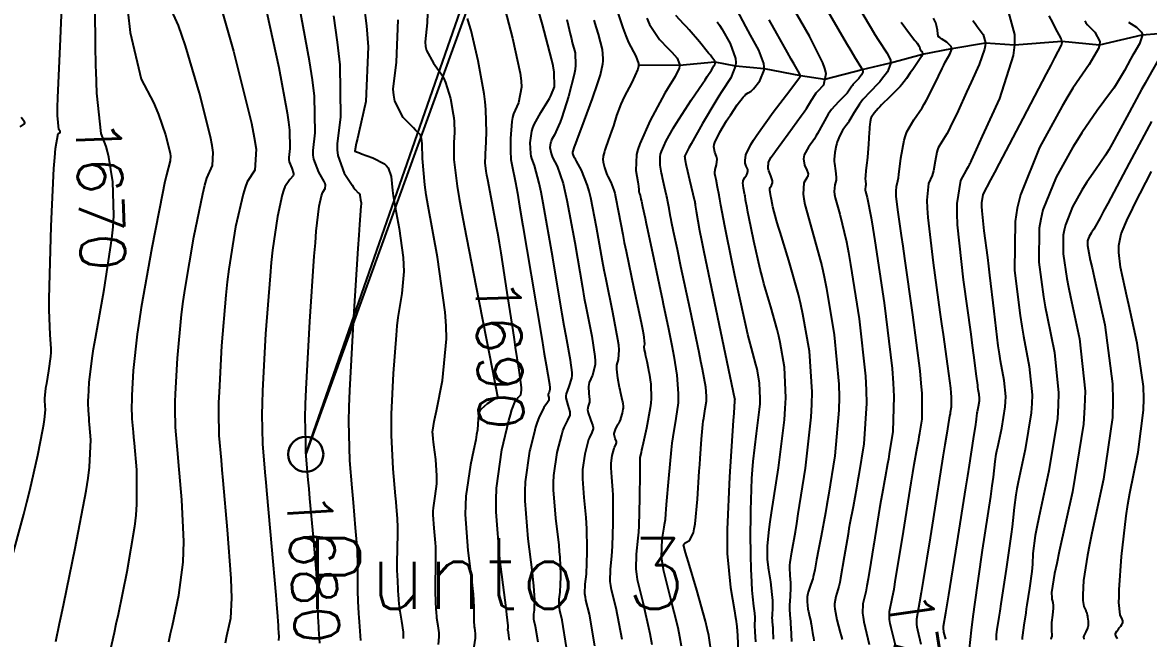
# Model space of a CAD drawing. Header units: metres. Extents: x 837475 to 838479, y 1189012 to 1191015.
# Drawn here: x 837699.4 to 837795.2, y 1189319.6 to 1189372.1 of the extents above; entities that cross this region are included whole.
import ezdxf

# ---------------------------------------------------------------- set-up
doc = ezdxf.new("R2010")
doc.units = ezdxf.units.M
doc.header["$LTSCALE"] = 0.3
for name, color, linetype in [('COTAS 10', 1, 'Continuous'), ('COTAS INT', 252, 'Continuous'), ('DRENAJE', 5, 'Continuous'), ('VIA1', 50, 'Continuous'), ('VIA2', 121, 'Continuous')]:
    doc.layers.add(name, color=color, linetype=linetype)
doc.layers.add('PTOBLIGADO', color=90, linetype='Continuous', lineweight=30)
doc.layers.add('TEXTPTO', color=90, linetype='Continuous', lineweight=30)
doc.styles.get("Standard").update_dxf_attribs({"font": 'simplex.shx'})

msp = doc.modelspace()

# ---------------------------------------------------------------- linework, layer by layer
at = {"layer": 'COTAS 10'}
for points in [[(837702.218, 1189319.386), (837702.54, 1189320.893), (837702.704, 1189321.673), (837702.9, 1189322.61), (837703.875, 1189327.305), (837704.802, 1189332.203), (837704.968, 1189333.268), (837705.093, 1189334.207), (837705.217, 1189336.546), (837705.102, 1189337.85), (837705.076, 1189338.137), (837705.054, 1189338.391), (837704.998, 1189339.039), (837704.985, 1189339.668), (837704.991, 1189339.91), (837705, 1189340.181), (837705.067, 1189341.405), (837705.317, 1189343.48), (837705.443, 1189344.288), (837705.593, 1189345.197), (837706.337, 1189349.324), (837707, 1189353.643), (837707.099, 1189354.675), (837707.16, 1189355.636), (837707.076, 1189358.513), (837706.726, 1189360.609), (837706.621, 1189361.077), (837706.511, 1189361.497), (837706.083, 1189362.61), (837705.717, 1189366.039), (837705.647, 1189367.919), (837705.638, 1189368.31), (837705.59, 1189370.203), (837705.496, 1189381.813)], [(837724.695, 1189319.238), (837724.616, 1189320.423), (837724.598, 1189320.692), (837724.583, 1189320.935), (837724.541, 1189321.599), (837724.52, 1189322.105), (837724.518, 1189322.249), (837724.517, 1189322.394), (837724.527, 1189322.932), (837724.479, 1189324.08), (837724.443, 1189324.61), (837724.396, 1189325.232), (837724.142, 1189328.244), (837723.849, 1189331.551), (837723.778, 1189332.359), (837723.711, 1189333.12), (837723.507, 1189335.481), (837723.49, 1189336.409), (837723.45, 1189338.438), (837723.476, 1189339.575), (837723.52, 1189340.851), (837723.832, 1189346.609), (837724.217, 1189352.168), (837724.308, 1189353.318), (837724.391, 1189354.3), (837724.633, 1189356.44), (837724.83, 1189357.3), (837724.885, 1189357.475), (837724.94, 1189357.623), (837725.139, 1189357.926), (837725.178, 1189358.216), (837725.133, 1189358.355), (837725.063, 1189358.52), (837724.605, 1189359.326), (837724.181, 1189360.43), (837724.132, 1189360.782), (837724.113, 1189361.155), (837724.293, 1189362.669), (837724.228, 1189365.792), (837724.054, 1189367.179), (837723.814, 1189368.793), (837722.385, 1189376.509)], [(837749.402, 1189374.908), (837750.474, 1189371.608), (837750.72, 1189370.937), (837750.944, 1189370.372), (837751.568, 1189369.208), (837751.809, 1189368.571), (837751.791, 1189368.338), (837751.736, 1189368.081), (837751.23, 1189366.945), (837750.579, 1189365.728), (837750.432, 1189365.419), (837750.299, 1189365.121), (837749.939, 1189364.148), (837749.669, 1189363.278), (837749.593, 1189363.047), (837749.517, 1189362.819), (837749.235, 1189362.03), (837748.993, 1189361.361), (837748.942, 1189361.209), (837748.898, 1189361.072), (837748.795, 1189360.698), (837748.776, 1189360.377), (837748.784, 1189360.273), (837748.799, 1189360.162), (837748.901, 1189359.709), (837749.069, 1189359.216), (837749.124, 1189359.081), (837749.184, 1189358.946), (837749.435, 1189358.464), (837749.706, 1189357.785), (837749.779, 1189357.525), (837749.852, 1189357.235), (837750.106, 1189355.93), (837750.458, 1189354.016), (837750.592, 1189353.342), (837750.742, 1189352.605), (837751.413, 1189349.425), (837752.023, 1189346.517), (837752.133, 1189345.953), (837752.218, 1189345.492), (837752.315, 1189344.697), (837752.271, 1189344.552), (837752.268, 1189344.502), (837752.267, 1189344.447), (837752.297, 1189344.21), (837752.361, 1189343.9), (837752.383, 1189343.799), (837752.406, 1189343.691), (837752.506, 1189343.247), (837752.625, 1189342.649), (837752.661, 1189342.445), (837752.698, 1189342.223), (837752.841, 1189341.282), (837752.878, 1189340.066), (837752.848, 1189339.672), (837752.8, 1189339.252), (837752.483, 1189337.526), (837752.136, 1189335.995), (837752.07, 1189335.699), (837752.016, 1189335.457), (837751.928, 1189335.044), (837751.919, 1189334.478), (837751.914, 1189334.14), (837751.909, 1189333.723), (837751.882, 1189331.564), (837751.819, 1189329.207), (837751.791, 1189328.666), (837751.757, 1189328.174), (837751.597, 1189326.797), (837751.569, 1189325.527), (837751.62, 1189325.101), (837751.696, 1189324.643), (837752.18, 1189322.721), (837752.778, 1189320.054), (837752.926, 1189319.125)], [(837740.817, 1189319.498), (837740.799, 1189319.685), (837740.782, 1189319.842), (837740.733, 1189320.164), (837740.704, 1189320.279), (837740.699, 1189320.307), (837740.696, 1189320.332), (837740.698, 1189320.409), (837740.707, 1189320.492), (837740.709, 1189320.523), (837740.711, 1189320.556), (837740.715, 1189320.7), (837740.606, 1189321.671), (837740.537, 1189322.224), (837740.452, 1189322.901), (837740.001, 1189326.375), (837739.686, 1189330.408), (837739.685, 1189331.438), (837739.723, 1189332.43), (837740.174, 1189335.699), (837740.775, 1189338.179), (837740.908, 1189338.673), (837741.026, 1189339.084), (837741.33, 1189339.874), (837741.527, 1189340.098), (837741.577, 1189340.152), (837741.625, 1189340.203), (837741.783, 1189340.358), (837741.852, 1189340.762), (837741.844, 1189340.969), (837741.825, 1189341.219), (837741.654, 1189342.467), (837741.348, 1189344.403), (837741.243, 1189345.087), (837741.128, 1189345.835), (837740.639, 1189349.07), (837740.108, 1189352.466), (837739.967, 1189353.316), (837739.829, 1189354.126), (837739.725, 1189354.693), (837739.35, 1189356.726), (837738.978, 1189358.673), (837738.907, 1189359.072), (837738.85, 1189359.41), (837738.758, 1189360.126), (837738.775, 1189360.713), (837738.786, 1189360.971), (837738.8, 1189361.27), (837738.874, 1189362.692), (837738.823, 1189364.659), (837738.758, 1189365.3), (837738.671, 1189365.984), (837738.171, 1189368.804), (837737.559, 1189371.394), (837737.4, 1189371.932), (837737.247, 1189372.393)], [(837763.298, 1189319.568), (837763.258, 1189320.376), (837763.248, 1189320.554), (837763.238, 1189320.712), (837763.205, 1189321.119), (837763.189, 1189321.451), (837763.19, 1189321.562), (837763.193, 1189321.682), (837763.225, 1189322.184), (837763.226, 1189322.87), (837763.21, 1189323.105), (837763.187, 1189323.359), (837763.048, 1189324.442), (837762.896, 1189325.476), (837762.877, 1189325.62), (837762.866, 1189325.699), (837762.841, 1189325.895), (837762.792, 1189326.376), (837762.782, 1189326.737), (837762.78, 1189326.857), (837762.779, 1189326.986), (837762.781, 1189327.525), (837762.927, 1189328.902), (837763.016, 1189329.56), (837763.127, 1189330.337), (837763.704, 1189334.143), (837764.219, 1189338.251), (837764.291, 1189339.218), (837764.332, 1189340.113), (837764.224, 1189342.73), (837763.858, 1189344.817), (837763.736, 1189345.376), (837763.606, 1189345.928), (837763.063, 1189347.854), (837762.478, 1189349.851), (837762.321, 1189350.448), (837762.166, 1189351.063), (837761.627, 1189353.443), (837761.198, 1189355.508), (837761.113, 1189355.925), (837761.043, 1189356.275), (837760.913, 1189356.98), (837760.865, 1189357.295), (837760.847, 1189357.399), (837760.827, 1189357.511), (837760.739, 1189357.974), (837760.693, 1189358.423), (837760.699, 1189358.526), (837760.714, 1189358.619), (837760.839, 1189358.874), (837760.987, 1189359.068), (837761.018, 1189359.121), (837761.044, 1189359.174), (837761.098, 1189359.367), (837761.091, 1189359.556), (837761.078, 1189359.608), (837761.061, 1189359.66), (837760.958, 1189359.843), (837760.872, 1189360.098), (837760.864, 1189360.195), (837760.864, 1189360.303), (837760.923, 1189360.787), (837761.348, 1189361.685), (837761.579, 1189362.054), (837761.858, 1189362.474), (837763.274, 1189364.428), (837764.676, 1189366.28), (837765.165, 1189366.927), (837765.531, 1189367.412), (837765.559, 1189367.449), (837765.564, 1189367.457), (837765.569, 1189367.464), (837765.579, 1189367.48), (837765.585, 1189367.489), (837765.587, 1189367.491), (837765.589, 1189367.494), (837765.6, 1189367.505), (837765.592, 1189367.544), (837765.582, 1189367.564), (837765.57, 1189367.589), (837765.5, 1189367.715), (837765.05, 1189368.508), (837764.797, 1189368.955), (837764.49, 1189369.499), (837762.917, 1189372.284)], [(837773.746, 1189318.706), (837773.298, 1189320.54), (837773.223, 1189320.918), (837773.171, 1189321.238), (837773.161, 1189321.924), (837773.424, 1189323.161), (837773.543, 1189323.83), (837773.681, 1189324.639), (837774.204, 1189327.846), (837774.349, 1189328.74), (837775.014, 1189332.888), (837775.15, 1189333.727), (837775.266, 1189334.433), (837775.513, 1189335.865), (837775.645, 1189336.577), (837775.689, 1189336.828), (837775.735, 1189337.102), (837775.925, 1189338.289), (837775.934, 1189340.469), (837775.866, 1189341.37), (837775.767, 1189342.4), (837775.153, 1189347.191), (837774.462, 1189351.988), (837774.314, 1189353.021), (837774.184, 1189353.926), (837773.872, 1189356.13), (837773.739, 1189357.267), (837773.723, 1189357.5), (837773.715, 1189357.697), (837773.759, 1189358.114), (837773.876, 1189358.593), (837773.914, 1189358.83), (837773.954, 1189359.112), (837774.119, 1189360.506), (837774.4, 1189362.037), (837774.513, 1189362.405), (837774.642, 1189362.748), (837775.234, 1189363.786), (837775.926, 1189364.791), (837776.118, 1189365.113), (837776.31, 1189365.454), (837777.003, 1189366.845), (837777.625, 1189368.151), (837777.771, 1189368.439), (837777.907, 1189368.695), (837778.304, 1189369.354), (837778.46, 1189369.785), (837778.443, 1189369.898), (837778.401, 1189370.008), (837778.032, 1189370.379), (837777.594, 1189370.669), (837777.508, 1189370.727), (837777.437, 1189370.776), (837777.311, 1189370.875), (837777.285, 1189370.98), (837777.277, 1189371.034), (837777.269, 1189371.098), (837777.24, 1189371.417), (837777.169, 1189371.81), (837777.135, 1189371.92), (837777.095, 1189372.031), (837776.899, 1189372.439)], [(837793.501, 1189372.084), (837794.181, 1189371.672), (837794.612, 1189371.235), (837794.655, 1189371.086), (837794.664, 1189370.925), (837794.422, 1189370.241), (837793.949, 1189369.429), (837793.813, 1189369.187), (837793.674, 1189368.937), (837793.155, 1189367.973), (837792.474, 1189366.833), (837792.234, 1189366.472), (837791.972, 1189366.093), (837790.838, 1189364.559), (837789.52, 1189362.683), (837789.142, 1189362.087), (837788.759, 1189361.458), (837787.325, 1189358.91), (837786.207, 1189356.116), (837786.022, 1189355.332), (837785.891, 1189354.543), (837785.869, 1189351.657), (837786.272, 1189348.703), (837786.41, 1189347.872), (837786.559, 1189347.035), (837787.19, 1189343.966), (837787.546, 1189340.535), (837787.521, 1189339.47), (837787.443, 1189338.355), (837786.715, 1189333.913), (837785.851, 1189329.933), (837785.688, 1189329.109), (837785.556, 1189328.406), (837785.354, 1189326.87), (837785.317, 1189325.962), (837785.289, 1189325.655), (837785.254, 1189325.323), (837785.067, 1189323.924), (837784.849, 1189322.491), (837784.795, 1189322.139), (837784.744, 1189321.805), (837784.582, 1189320.76), (837784.476, 1189319.923), (837784.459, 1189319.721), (837784.449, 1189319.531)]]:
    msp.add_lwpolyline(points, dxfattribs=at)
at = {"layer": 'COTAS INT'}
for points in [[(837698.362, 1189326.027), (837699.501, 1189330.218), (837699.765, 1189331.245), (837700.007, 1189332.214), (837700.699, 1189335.232), (837701.132, 1189337.432), (837701.211, 1189337.885), (837701.274, 1189338.272), (837701.353, 1189339.105), (837701.323, 1189339.443), (837701.316, 1189339.517), (837701.31, 1189339.583), (837701.296, 1189339.751), (837701.293, 1189339.914), (837701.294, 1189339.977), (837701.296, 1189340.047), (837701.314, 1189340.364), (837701.379, 1189340.902), (837701.411, 1189341.112), (837701.45, 1189341.347), (837701.643, 1189342.417), (837701.801, 1189343.641), (837701.818, 1189343.974), (837701.823, 1189344.305), (837701.743, 1189345.479), (837701.663, 1189347.6), (837701.667, 1189348.528), (837701.684, 1189349.604), (837701.838, 1189354.721), (837702.07, 1189359.63), (837702.135, 1189360.575), (837702.201, 1189361.339), (837702.441, 1189362.603), (837702.594, 1189362.711), (837702.605, 1189362.747), (837702.603, 1189362.785), (837702.48, 1189362.945), (837702.37, 1189364.137), (837702.376, 1189364.825), (837702.398, 1189365.669), (837702.609, 1189370.013), (837702.86, 1189376.096)], [(837715.562, 1189375.926), (837717.352, 1189369.626), (837718.881, 1189363.486), (837719.117, 1189362.279), (837719.272, 1189361.287), (837719.156, 1189359.489), (837718.512, 1189358.505), (837718.334, 1189358.026), (837718.156, 1189357.459), (837717.517, 1189354.664), (837716.947, 1189351.055), (837716.812, 1189349.974), (837716.688, 1189348.857), (837716.326, 1189344.527), (837716.112, 1189340.583), (837716.082, 1189339.709), (837716.064, 1189338.93), (837716.103, 1189336.904), (837716.285, 1189334.815), (837716.357, 1189333.997), (837716.439, 1189333.073), (837716.811, 1189328.87), (837717.118, 1189324.741), (837717.159, 1189323.864), (837717.179, 1189323.103), (837717.092, 1189321.317), (837716.763, 1189319.817), (837716.631, 1189319.236)], [(837711.835, 1189319.353), (837711.989, 1189320.048), (837712.142, 1189320.748), (837712.687, 1189323.313), (837713.054, 1189326.137), (837713.095, 1189326.999), (837713.11, 1189327.896), (837712.947, 1189331.429), (837712.66, 1189334.666), (837712.597, 1189335.377), (837712.541, 1189336.007), (837712.401, 1189337.616), (837712.371, 1189339.176), (837712.385, 1189339.776), (837712.408, 1189340.449), (837712.573, 1189343.486), (837712.924, 1189347.202), (837713.065, 1189348.302), (837713.224, 1189349.433), (837713.959, 1189353.776), (837714.726, 1189357.48), (837714.906, 1189358.207), (837715.073, 1189358.806), (837715.557, 1189359.892), (837715.627, 1189360.987), (837715.533, 1189361.591), (837715.389, 1189362.325), (837714.459, 1189366.062), (837713.269, 1189370.073), (837712.961, 1189370.979), (837712.664, 1189371.797), (837711.668, 1189374.012)], [(837733.919, 1189374.573), (837733.812, 1189372.035), (837733.646, 1189370.413), (837733.686, 1189370.028), (837733.763, 1189369.669), (837734.351, 1189368.603), (837735.079, 1189367.601), (837735.244, 1189367.284), (837735.394, 1189366.95), (837735.802, 1189365.597), (837736.039, 1189364.261), (837736.08, 1189363.937), (837736.111, 1189363.633), (837736.135, 1189362.702), (837736.101, 1189361.861), (837736.095, 1189361.614), (837736.09, 1189361.361), (837736.086, 1189360.396), (837736.376, 1189358.142), (837736.556, 1189357.077), (837736.78, 1189355.82), (837737.008, 1189354.629), (837737.952, 1189349.685), (837739.123, 1189343.742), (837739.527, 1189341.691), (837739.816, 1189340.225), (837739.818, 1189340.204), (837739.818, 1189340.196), (837739.816, 1189340.19), (837739.68, 1189340.1), (837739.595, 1189340.044), (837739.49, 1189339.974), (837738.94, 1189339.61), (837738.403, 1189339.137), (837738.306, 1189338.999), (837738.232, 1189338.858), (837738.152, 1189338.323), (837738.091, 1189337.383), (837738.03, 1189336.988), (837737.949, 1189336.533), (837737.76, 1189335.642), (837737.495, 1189334.401), (837737.111, 1189331.752), (837737.073, 1189330.972), (837737.066, 1189330.171), (837737.289, 1189327.111), (837737.622, 1189324.431), (837737.684, 1189323.871), (837737.733, 1189323.389), (837737.8, 1189322.304), (837737.788, 1189321.767), (837737.788, 1189321.501), (837737.797, 1189321.076), (837737.819, 1189320.717), (837737.828, 1189320.629), (837737.837, 1189320.545), (837737.88, 1189320.281), (837737.912, 1189320.042), (837737.915, 1189319.974), (837737.915, 1189319.905), (837737.892, 1189319.647), (837737.705, 1189318.37)], [(837745.667, 1189318.856), (837745.311, 1189321.187), (837745.1, 1189322.025), (837745.067, 1189322.224), (837745.045, 1189322.41), (837745.057, 1189322.964), (837745.127, 1189323.57), (837745.142, 1189323.788), (837745.154, 1189324.028), (837745.182, 1189325.078), (837745.128, 1189326.539), (837745.089, 1189327.038), (837745.039, 1189327.578), (837744.771, 1189329.871), (837744.583, 1189332.284), (837744.583, 1189332.901), (837744.605, 1189333.494), (837744.875, 1189335.45), (837745.271, 1189336.976), (837745.373, 1189337.299), (837745.471, 1189337.577), (837745.799, 1189338.223), (837745.988, 1189338.638), (837745.999, 1189338.771), (837745.992, 1189338.913), (837745.815, 1189339.49), (837745.648, 1189340.115), (837745.647, 1189340.286), (837745.665, 1189340.457), (837745.893, 1189341.066), (837746.13, 1189341.778), (837746.153, 1189342.014), (837746.159, 1189342.266), (837746.028, 1189343.313), (837745.644, 1189345.353), (837745.49, 1189346.23), (837745.315, 1189347.243), (837744.511, 1189352.031), (837743.701, 1189356.689), (837743.521, 1189357.62), (837743.362, 1189358.396), (837742.948, 1189359.904), (837742.719, 1189360.496), (837742.676, 1189360.694), (837742.641, 1189360.908), (837742.589, 1189361.806), (837742.73, 1189362.809), (837742.817, 1189363.089), (837742.925, 1189363.37), (837743.489, 1189364.393), (837744.094, 1189365.358), (837744.228, 1189365.601), (837744.347, 1189365.835), (837744.655, 1189366.595), (837744.629, 1189367.829), (837744.538, 1189368.362), (837744.411, 1189368.978), (837743.647, 1189371.892), (837742.817, 1189374.782)], [(837770.092, 1189374.128), (837771.596, 1189371.568), (837771.924, 1189371.028), (837772.214, 1189370.562), (837772.94, 1189369.491), (837773.236, 1189368.883), (837773.253, 1189368.709), (837773.243, 1189368.532), (837772.975, 1189367.874), (837772.48, 1189367.204), (837772.327, 1189367.02), (837772.167, 1189366.837), (837771.529, 1189366.18), (837770.9, 1189365.509), (837770.745, 1189365.317), (837770.599, 1189365.122), (837770.14, 1189364.392), (837769.786, 1189363.764), (837769.706, 1189363.632), (837769.634, 1189363.518), (837769.437, 1189363.261), (837769.271, 1189363.052), (837769.218, 1189362.969), (837769.162, 1189362.875), (837768.933, 1189362.444), (837768.716, 1189361.918), (837768.666, 1189361.764), (837768.622, 1189361.607), (837768.5, 1189361.009), (837768.454, 1189360.391), (837768.457, 1189360.221), (837768.467, 1189360.052), (837768.558, 1189359.442), (837768.631, 1189358.89), (837768.629, 1189358.757), (837768.617, 1189358.632), (837768.493, 1189358.253), (837768.444, 1189357.672), (837768.48, 1189357.421), (837768.537, 1189357.131), (837768.921, 1189355.755), (837769.492, 1189353.395), (837769.668, 1189352.484), (837769.851, 1189351.461), (837770.575, 1189346.836), (837771.106, 1189341.949), (837771.168, 1189340.761), (837771.192, 1189339.645), (837770.971, 1189336.209), (837770.549, 1189333.58), (837770.447, 1189332.971), (837770.351, 1189332.415), (837770.059, 1189330.838), (837769.791, 1189329.431), (837769.711, 1189328.981), (837769.629, 1189328.505), (837769.31, 1189326.569), (837768.998, 1189324.772), (837768.92, 1189324.383), (837768.845, 1189324.042), (837768.602, 1189323.207), (837768.48, 1189322.58), (837768.481, 1189322.37), (837768.496, 1189322.146), (837768.677, 1189321.206), (837768.964, 1189320.147), (837769.047, 1189319.848), (837769.131, 1189319.545)], [(837708.365, 1189372.973), (837708.546, 1189371.199), (837709.493, 1189367.227), (837710.526, 1189365.245), (837710.762, 1189364.726), (837710.976, 1189364.219), (837711.566, 1189362.498), (837711.898, 1189361.164), (837711.949, 1189360.902), (837711.983, 1189360.687), (837711.958, 1189360.296), (837711.633, 1189359.107), (837711.479, 1189358.388), (837711.296, 1189357.501), (837710.401, 1189352.889), (837709.502, 1189347.811), (837709.317, 1189346.63), (837709.159, 1189345.546), (837708.82, 1189342.446), (837708.704, 1189340.315), (837708.688, 1189339.843), (837708.678, 1189339.422), (837708.699, 1189338.327), (837708.798, 1189337.199), (837708.837, 1189336.757), (837708.881, 1189336.258), (837709.082, 1189333.987), (837709.102, 1189331.052), (837709.031, 1189330.134), (837708.928, 1189329.17), (837708.281, 1189325.309), (837707.521, 1189321.679), (837707.346, 1189320.86), (837707.188, 1189320.123), (837706.743, 1189318.132)], [(837728.419, 1189373.76), (837728.647, 1189371.778), (837728.79, 1189370.005), (837728.597, 1189365.344), (837727.997, 1189362.69), (837727.884, 1189362.182), (837727.793, 1189361.772), (837727.657, 1189361.112), (837727.902, 1189361.012), (837728.052, 1189360.956), (837728.239, 1189360.887), (837729.21, 1189360.535), (837730.18, 1189360.028), (837730.365, 1189359.861), (837730.515, 1189359.682), (837730.754, 1189358.942), (837730.86, 1189357.769), (837730.925, 1189357.317), (837731.006, 1189356.81), (837731.427, 1189354.52), (837731.78, 1189352.063), (837731.818, 1189351.45), (837731.83, 1189350.866), (837731.657, 1189349.002), (837731.336, 1189346.939), (837731.254, 1189346.23), (837731.175, 1189345.461), (837730.918, 1189342.187), (837730.773, 1189338.711), (837730.765, 1189337.815), (837730.771, 1189336.948), (837730.911, 1189334.057), (837731.108, 1189331.764), (837731.15, 1189331.274), (837731.187, 1189330.847), (837731.275, 1189329.829), (837731.31, 1189329.072), (837731.312, 1189328.81), (837731.311, 1189328.526), (837731.283, 1189327.308), (837731.255, 1189326.052), (837731.253, 1189325.743), (837731.255, 1189325.451), (837731.285, 1189324.537), (837731.328, 1189323.796), (837731.337, 1189323.613), (837731.346, 1189323.44), (837731.372, 1189322.896), (837731.426, 1189322.329), (837731.453, 1189322.142), (837731.485, 1189321.942), (837731.647, 1189321.109), (837731.773, 1189320.167), (837731.783, 1189319.898), (837731.783, 1189319.625)], [(837740.277, 1189373.763), (837741.083, 1189370.72), (837741.739, 1189367.74), (837741.818, 1189367.103), (837741.852, 1189366.548), (837741.605, 1189365.224), (837741.171, 1189364.279), (837741.087, 1189363.963), (837741.02, 1189363.623), (837740.909, 1189362.2), (837740.923, 1189360.898), (837740.934, 1189360.635), (837740.949, 1189360.414), (837741.028, 1189359.966), (837741.336, 1189358.446), (837741.496, 1189357.548), (837741.687, 1189356.443), (837741.972, 1189354.747), (837742.646, 1189350.731), (837742.674, 1189350.568), (837743.6, 1189344.986), (837743.789, 1189343.86), (837743.944, 1189342.935), (837744.233, 1189341.276), (837744.272, 1189340.963), (837744.27, 1189340.888), (837744.263, 1189340.818), (837744.193, 1189340.606), (837744.125, 1189340.424), (837744.119, 1189340.373), (837744.12, 1189340.322), (837744.169, 1189340.136), (837744.16, 1189339.89), (837744.123, 1189339.801), (837744.071, 1189339.704), (837743.759, 1189339.278), (837743.32, 1189338.416), (837743.189, 1189338.043), (837743.053, 1189337.613), (837742.986, 1189337.353), (837742.572, 1189335.756), (837742.525, 1189335.575), (837742.164, 1189332.962), (837742.134, 1189332.169), (837742.134, 1189331.346), (837742.386, 1189328.123), (837742.745, 1189325.239), (837742.813, 1189324.631), (837742.867, 1189324.105), (837742.948, 1189322.889), (837742.933, 1189322.292), (837742.926, 1189322.155), (837742.917, 1189322.031), (837742.877, 1189321.687), (837742.871, 1189321.371), (837742.883, 1189321.266), (837742.902, 1189321.152), (837743.022, 1189320.675), (837743.224, 1189319.349)], [(837761.78, 1189319.345), (837761.757, 1189319.77), (837761.736, 1189320.2), (837761.73, 1189320.295), (837761.725, 1189320.379), (837761.707, 1189320.596), (837761.699, 1189320.773), (837761.699, 1189320.832), (837761.701, 1189320.896), (837761.718, 1189321.164), (837761.718, 1189321.529), (837761.71, 1189321.654), (837761.698, 1189321.789), (837761.624, 1189322.366), (837761.53, 1189323.169), (837761.506, 1189323.447), (837761.483, 1189323.749), (837761.405, 1189325.042), (837761.393, 1189325.463), (837761.353, 1189326.765), (837761.346, 1189327.339), (837761.342, 1189327.954), (837761.352, 1189330.526), (837761.447, 1189333.261), (837761.495, 1189333.98), (837761.554, 1189334.682), (837761.847, 1189337.079), (837762.104, 1189339.127), (837762.14, 1189339.61), (837762.161, 1189340.056), (837762.107, 1189341.362), (837761.924, 1189342.402), (837761.863, 1189342.681), (837761.799, 1189342.957), (837761.528, 1189343.917), (837761.113, 1189345.498), (837760.958, 1189346.164), (837760.784, 1189346.929), (837760.012, 1189350.517), (837759.286, 1189354.011), (837759.143, 1189354.717), (837759.024, 1189355.309), (837758.804, 1189356.502), (837758.727, 1189357.016), (837758.699, 1189357.18), (837758.669, 1189357.353), (837758.536, 1189358.056), (837758.408, 1189358.693), (837758.382, 1189358.825), (837758.359, 1189358.937), (837758.307, 1189359.179), (837758.308, 1189359.368), (837758.319, 1189359.447), (837758.335, 1189359.537), (837758.429, 1189359.958), (837758.483, 1189360.423), (837758.473, 1189360.541), (837758.452, 1189360.654), (837758.289, 1189361.024), (837758.213, 1189361.492), (837758.248, 1189361.666), (837758.307, 1189361.86), (837758.721, 1189362.724), (837759.297, 1189363.682), (837759.458, 1189363.937), (837759.619, 1189364.186), (837760.207, 1189365.045), (837760.71, 1189365.705), (837760.818, 1189365.828), (837760.913, 1189365.926), (837761.143, 1189366.066), (837761.381, 1189366.206), (837761.48, 1189366.304), (837761.594, 1189366.429), (837762.125, 1189367.093), (837762.494, 1189368.001), (837762.505, 1189368.279), (837762.477, 1189368.569), (837762.047, 1189369.711), (837761.342, 1189370.981), (837761.141, 1189371.351), (837760.937, 1189371.73), (837760.18, 1189373.162)], [(837764.838, 1189319.367), (837764.781, 1189320.552), (837764.766, 1189320.813), (837764.751, 1189321.045), (837764.702, 1189321.642), (837764.679, 1189322.129), (837764.681, 1189322.292), (837764.685, 1189322.468), (837764.731, 1189323.205), (837764.769, 1189323.977), (837764.768, 1189324.175), (837764.763, 1189324.366), (837764.704, 1189324.997), (837764.671, 1189325.66), (837764.679, 1189325.811), (837764.682, 1189325.872), (837764.702, 1189326.095), (837764.845, 1189327.002), (837765.146, 1189328.694), (837765.265, 1189329.412), (837765.4, 1189330.239), (837766.016, 1189334.129), (837766.503, 1189338.455), (837766.556, 1189339.557), (837766.573, 1189340.617), (837766.341, 1189344.099), (837765.792, 1189347.231), (837765.609, 1189348.071), (837765.414, 1189348.899), (837764.598, 1189351.791), (837763.842, 1189354.205), (837763.684, 1189354.732), (837763.548, 1189355.197), (837763.241, 1189356.368), (837763.109, 1189357.004), (837763.083, 1189357.133), (837763.062, 1189357.24), (837763.022, 1189357.457), (837763.007, 1189357.555), (837763.001, 1189357.587), (837762.995, 1189357.621), (837762.968, 1189357.764), (837762.974, 1189357.923), (837762.988, 1189357.969), (837763.008, 1189358.014), (837763.128, 1189358.181), (837763.213, 1189358.412), (837763.21, 1189358.497), (837763.197, 1189358.593), (837763.057, 1189359.015), (837762.895, 1189359.44), (837762.867, 1189359.536), (837762.848, 1189359.623), (837762.841, 1189359.861), (837762.868, 1189360.018), (837762.871, 1189360.054), (837762.871, 1189360.087), (837762.853, 1189360.18), (837763.089, 1189360.592), (837763.251, 1189360.827), (837763.453, 1189361.113), (837764.53, 1189362.585), (837765.656, 1189364.128), (837765.89, 1189364.46), (837766.09, 1189364.752), (837766.529, 1189365.46), (837766.822, 1189365.926), (837766.93, 1189366.064), (837767.049, 1189366.206), (837767.577, 1189366.75), (837767.756, 1189367.731), (837767.657, 1189368.148), (837767.492, 1189368.628), (837766.356, 1189370.886), (837764.863, 1189373.445)], [(837767.555, 1189373.644), (837769.479, 1189370.328), (837769.86, 1189369.677), (837770.176, 1189369.142), (837770.772, 1189368.176), (837770.876, 1189367.962), (837770.882, 1189367.901), (837770.879, 1189367.838), (837770.784, 1189367.606), (837770.61, 1189367.37), (837770.556, 1189367.305), (837770.499, 1189367.24), (837770.274, 1189367.009), (837770.052, 1189366.772), (837769.997, 1189366.704), (837769.946, 1189366.635), (837769.784, 1189366.378), (837769.549, 1189366.052), (837769.451, 1189365.939), (837769.339, 1189365.817), (837768.815, 1189365.297), (837768.236, 1189364.658), (837768.088, 1189364.461), (837767.946, 1189364.256), (837767.478, 1189363.441), (837767.031, 1189362.605), (837766.902, 1189362.387), (837766.77, 1189362.174), (837766.275, 1189361.451), (837765.911, 1189360.8), (837765.862, 1189360.632), (837765.835, 1189360.469), (837765.926, 1189359.927), (837766.119, 1189359.504), (837766.158, 1189359.417), (837766.19, 1189359.342), (837766.25, 1189359.18), (837766.204, 1189359.014), (837766.169, 1189358.937), (837766.124, 1189358.846), (837765.882, 1189358.406), (837765.804, 1189357.459), (837765.862, 1189357.05), (837765.955, 1189356.576), (837766.58, 1189354.332), (837767.387, 1189351.354), (837767.594, 1189350.417), (837767.794, 1189349.432), (837768.458, 1189345.467), (837768.84, 1189341.283), (837768.862, 1189340.159), (837768.847, 1189339.05), (837768.494, 1189335.169), (837767.956, 1189331.818), (837767.826, 1189331.043), (837767.704, 1189330.334), (837767.331, 1189328.325), (837767.054, 1189326.93), (837766.992, 1189326.608), (837766.937, 1189326.314), (837766.791, 1189325.483), (837766.671, 1189324.873), (837766.632, 1189324.717), (837766.59, 1189324.568), (837766.418, 1189324.077), (837766.263, 1189323.664), (837766.231, 1189323.563), (837766.204, 1189323.468), (837766.15, 1189323.175), (837766.14, 1189322.909), (837766.141, 1189322.832), (837766.144, 1189322.753), (837766.168, 1189322.455), (837766.217, 1189322.12), (837766.236, 1189322.018), (837766.258, 1189321.912), (837766.354, 1189321.498), (837766.454, 1189321.08), (837766.477, 1189320.972), (837766.498, 1189320.868), (837766.56, 1189320.517), (837766.648, 1189319.949), (837766.686, 1189319.708), (837766.73, 1189319.43)], [(837783.026, 1189373.838), (837783.791, 1189371.043), (837783.782, 1189370.17), (837783.678, 1189369.255), (837782.504, 1189365.594), (837781.042, 1189362.389), (837780.522, 1189361.248), (837780.104, 1189360.33), (837780.036, 1189360.179), (837780.022, 1189360.148), (837780.01, 1189360.122), (837779.985, 1189360.067), (837779.975, 1189360.047), (837779.973, 1189360.042), (837779.971, 1189360.038), (837779.965, 1189360.028), (837779.96, 1189360.02), (837779.959, 1189360.018), (837779.958, 1189360.015), (837779.956, 1189360.004), (837779.84, 1189359.783), (837779.766, 1189359.648), (837779.676, 1189359.482), (837779.201, 1189358.615), (837778.876, 1189356.664), (837778.881, 1189355.814), (837778.926, 1189354.831), (837779.429, 1189350.16), (837780.068, 1189345.529), (837780.198, 1189344.569), (837780.308, 1189343.75), (837780.539, 1189341.959), (837780.633, 1189341.19), (837780.658, 1189341.014), (837780.681, 1189340.856), (837780.761, 1189340.42), (837780.798, 1189340.057), (837780.796, 1189339.944), (837780.788, 1189339.826), (837780.711, 1189339.356), (837780.619, 1189338.935), (837780.602, 1189338.848), (837780.588, 1189338.773), (837780.567, 1189338.611), (837780.524, 1189338.259), (837780.497, 1189338.066), (837780.463, 1189337.831), (837780.284, 1189336.635), (837779.935, 1189334.382), (837779.793, 1189333.481), (837779.632, 1189332.459), (837778.888, 1189327.768), (837778.18, 1189323.344), (837778.04, 1189322.49), (837777.929, 1189321.814), (837777.926, 1189321.798), (837777.72, 1189320.641), (837777.724, 1189320.413), (837777.741, 1189320.306), (837777.766, 1189320.18), (837777.915, 1189319.569)], [(837720.179, 1189372.879), (837721.189, 1189368.234), (837721.902, 1189364.386), (837722.022, 1189363.581), (837722.109, 1189362.889), (837722.141, 1189361.331), (837722.052, 1189360.576), (837722.061, 1189360.39), (837722.085, 1189360.214), (837722.297, 1189359.664), (837722.461, 1189359.222), (837722.456, 1189359.115), (837722.429, 1189359.015), (837722.149, 1189358.708), (837721.726, 1189358.064), (837721.61, 1189357.751), (837721.494, 1189357.38), (837721.075, 1189355.552), (837720.669, 1189352.677), (837720.56, 1189351.646), (837720.453, 1189350.512), (837720.079, 1189345.568), (837719.816, 1189340.717), (837719.779, 1189339.642), (837719.757, 1189338.684), (837719.805, 1189336.192), (837720.013, 1189333.798), (837720.092, 1189332.901), (837720.18, 1189331.903), (837720.575, 1189327.451), (837720.939, 1189323.311), (837721.008, 1189322.51), (837721.064, 1189321.857), (837721.149, 1189320.744), (837721.146, 1189320.607), (837721.146, 1189320.571), (837721.147, 1189320.534), (837721.152, 1189320.406), (837721.163, 1189320.237), (837721.167, 1189320.176), (837721.171, 1189320.107), (837721.191, 1189319.807), (837721.186, 1189319.453)], [(837725.839, 1189372.642), (837726.163, 1189370.4), (837726.394, 1189368.464), (837726.445, 1189364.006), (837726.152, 1189361.771), (837726.165, 1189361.235), (837726.219, 1189360.736), (837726.758, 1189359.232), (837727.43, 1189358.203), (837727.568, 1189358.004), (837727.686, 1189357.84), (837727.94, 1189357.558), (837728.036, 1189357.507), (837728.054, 1189357.491), (837728.069, 1189357.473), (837728.093, 1189357.4), (837728.103, 1189357.283), (837728.11, 1189357.239), (837728.118, 1189357.188), (837728.159, 1189356.961), (837728.194, 1189356.718), (837728.198, 1189356.657), (837728.199, 1189356.599), (837728.182, 1189356.415), (837728.064, 1189354.871), (837728.001, 1189353.956), (837727.925, 1189352.83), (837727.544, 1189347.005), (837727.209, 1189340.746), (837727.163, 1189339.347), (837727.136, 1189338.093), (837727.209, 1189334.769), (837727.409, 1189332.442), (837727.464, 1189331.817), (837727.518, 1189331.199), (837727.708, 1189329.036), (837727.853, 1189327.152), (837727.877, 1189326.71), (837727.895, 1189326.303), (837727.905, 1189325.12), (837727.888, 1189324.181), (837727.89, 1189323.927), (837727.894, 1189323.676), (837727.929, 1189322.792), (837727.994, 1189321.755), (837728.017, 1189321.408), (837728.041, 1189321.034), (837728.146, 1189319.465)], [(837734.792, 1189319.128), (837734.849, 1189319.765), (837734.849, 1189319.936), (837734.843, 1189320.105), (837734.764, 1189320.695), (837734.657, 1189321.347), (837734.634, 1189321.554), (837734.612, 1189321.772), (837734.557, 1189322.659), (837734.534, 1189323.709), (837734.534, 1189324.031), (837734.536, 1189324.366), (837734.565, 1189325.691), (837734.572, 1189327.061), (837734.559, 1189327.425), (837734.541, 1189327.782), (837734.424, 1189329.016), (837734.341, 1189330.158), (837734.344, 1189330.457), (837734.358, 1189330.748), (837734.501, 1189331.736), (837734.64, 1189332.788), (837734.651, 1189333.119), (837734.65, 1189333.467), (837734.547, 1189334.871), (837734.399, 1189336.122), (837734.37, 1189336.374), (837734.345, 1189336.586), (837734.299, 1189337.009), (837734.29, 1189337.16), (837734.289, 1189337.2), (837734.288, 1189337.238), (837734.292, 1189337.369), (837734.426, 1189338.091), (837734.507, 1189338.503), (837734.608, 1189339.006), (837735.132, 1189341.589), (837735.46, 1189345.133), (837735.437, 1189346.242), (837735.365, 1189347.407), (837734.694, 1189352.079), (837733.894, 1189356.431), (837733.741, 1189357.395), (837733.617, 1189358.254), (837733.416, 1189360.485), (837733.386, 1189361.738), (837733.371, 1189361.981), (837733.353, 1189362.178), (837733.261, 1189362.514), (837732.966, 1189362.764), (837732.821, 1189362.907), (837732.647, 1189363.083), (837731.788, 1189363.985), (837731.065, 1189365.381), (837730.977, 1189365.868), (837730.937, 1189366.398), (837731.201, 1189368.674), (837731.353, 1189372.283)], [(837745.707, 1189372.329), (837746.015, 1189370.987), (837746.092, 1189370.666), (837746.166, 1189370.367), (837746.407, 1189369.468), (837746.455, 1189368.442), (837746.408, 1189368.062), (837746.335, 1189367.64), (837745.852, 1189365.771), (837745.269, 1189363.966), (837745.133, 1189363.585), (837745.007, 1189363.255), (837744.644, 1189362.491), (837744.409, 1189362.064), (837744.364, 1189361.947), (837744.328, 1189361.83), (837744.269, 1189361.412), (837744.36, 1189360.918), (837744.418, 1189360.754), (837744.49, 1189360.578), (837744.869, 1189359.841), (837745.387, 1189358.347), (837745.547, 1189357.693), (837745.714, 1189356.935), (837746.376, 1189353.331), (837747.029, 1189349.501), (837747.191, 1189348.601), (837747.343, 1189347.77), (837747.823, 1189345.351), (837748.092, 1189343.645), (837748.111, 1189343.266), (837748.106, 1189342.926), (837747.89, 1189342.032), (837747.614, 1189341.41), (837747.571, 1189341.241), (837747.543, 1189341.074), (837747.563, 1189340.484), (837747.627, 1189339.967), (837747.628, 1189339.846), (837747.62, 1189339.735), (837747.529, 1189339.415), (837747.472, 1189339.084), (837747.487, 1189338.967), (837747.515, 1189338.839), (837747.724, 1189338.281), (837747.921, 1189337.727), (837747.941, 1189337.6), (837747.946, 1189337.485), (837747.84, 1189337.168), (837747.622, 1189336.739), (837747.556, 1189336.554), (837747.489, 1189336.34), (837747.226, 1189335.326), (837747.047, 1189334.026), (837747.032, 1189333.632), (837747.032, 1189333.222), (837747.157, 1189331.619), (837747.332, 1189329.916), (837747.364, 1189329.445), (837747.389, 1189328.973), (837747.416, 1189327.267), (837747.376, 1189325.765), (837747.358, 1189325.421), (837747.337, 1189325.109), (837747.237, 1189324.242), (837747.22, 1189323.449), (837747.252, 1189323.183), (837747.299, 1189322.897), (837747.601, 1189321.698), (837748.057, 1189319.008)], [(837750.418, 1189319.531), (837749.89, 1189322.21), (837749.497, 1189323.77), (837749.436, 1189324.142), (837749.395, 1189324.488), (837749.417, 1189325.52), (837749.547, 1189326.647), (837749.575, 1189327.054), (837749.598, 1189327.501), (837749.65, 1189329.456), (837749.649, 1189331.407), (837749.64, 1189331.851), (837749.626, 1189332.255), (837749.542, 1189333.367), (837749.48, 1189334.161), (837749.48, 1189334.363), (837749.488, 1189334.559), (837749.576, 1189335.202), (837749.706, 1189335.704), (837749.74, 1189335.81), (837749.772, 1189335.901), (837749.88, 1189336.114), (837749.933, 1189336.271), (837749.93, 1189336.327), (837749.92, 1189336.39), (837749.823, 1189336.664), (837749.743, 1189336.983), (837749.744, 1189337.074), (837749.755, 1189337.165), (837749.88, 1189337.504), (837750.047, 1189337.807), (837750.085, 1189337.875), (837750.119, 1189337.938), (837750.213, 1189338.108), (837750.289, 1189338.293), (837750.312, 1189338.364), (837750.336, 1189338.444), (837750.428, 1189338.804), (837750.503, 1189339.155), (837750.516, 1189339.23), (837750.526, 1189339.294), (837750.534, 1189339.445), (837750.504, 1189339.6), (837750.49, 1189339.667), (837750.473, 1189339.745), (837750.389, 1189340.115), (837750.275, 1189340.638), (837750.238, 1189340.812), (837750.2, 1189340.999), (837750.042, 1189341.782), (837749.947, 1189342.551), (837749.947, 1189342.73), (837749.96, 1189342.894), (837750.103, 1189343.365), (837750.162, 1189344.209), (837750.122, 1189344.609), (837750.057, 1189345.081), (837749.618, 1189347.388), (837749.042, 1189350.188), (837748.891, 1189350.971), (837748.744, 1189351.758), (837748.241, 1189354.63), (837747.752, 1189357.138), (837747.613, 1189357.696), (837747.472, 1189358.195), (837746.95, 1189359.501), (837746.516, 1189360.261), (837746.431, 1189360.416), (837746.36, 1189360.546), (837746.231, 1189360.815), (837746.208, 1189360.915), (837746.205, 1189360.94), (837746.203, 1189360.963), (837746.207, 1189361.034), (837746.369, 1189361.487), (837746.466, 1189361.75), (837746.586, 1189362.074), (837747.208, 1189363.741), (837747.885, 1189365.587), (837748.039, 1189366.023), (837748.179, 1189366.427), (837748.563, 1189367.615), (837748.765, 1189368.539), (837748.79, 1189368.777), (837748.801, 1189369.007), (837748.731, 1189369.771), (837748.386, 1189371.059), (837748.224, 1189371.619), (837748.034, 1189372.267)], [(837752.501, 1189372.421), (837752.747, 1189371.895), (837753.587, 1189370.615), (837754.305, 1189369.888), (837754.475, 1189369.71), (837754.632, 1189369.542), (837755.093, 1189369.022), (837755.297, 1189368.507), (837755.291, 1189368.343), (837755.259, 1189368.17), (837754.917, 1189367.466), (837754.276, 1189366.425), (837754.055, 1189366.039), (837753.814, 1189365.612), (837752.788, 1189363.715), (837751.902, 1189361.74), (837751.751, 1189361.263), (837751.64, 1189360.816), (837751.578, 1189359.456), (837751.742, 1189358.499), (837751.772, 1189358.307), (837751.797, 1189358.145), (837751.836, 1189357.826), (837751.838, 1189357.718), (837751.841, 1189357.691), (837751.844, 1189357.665), (837751.862, 1189357.578), (837751.885, 1189357.506), (837751.891, 1189357.489), (837751.897, 1189357.474), (837751.919, 1189357.428), (837751.94, 1189357.375), (837751.946, 1189357.355), (837751.952, 1189357.332), (837751.971, 1189357.23), (837752.009, 1189357.032), (837752.026, 1189356.949), (837752.046, 1189356.854), (837752.141, 1189356.409), (837752.357, 1189355.402), (837752.453, 1189354.953), (837752.564, 1189354.43), (837753.099, 1189351.924), (837753.675, 1189349.217), (837753.814, 1189348.567), (837753.943, 1189347.96), (837754.332, 1189346.126), (837754.643, 1189344.556), (837754.722, 1189344.116), (837754.799, 1189343.673), (837755.052, 1189342.051), (837755.185, 1189340.487), (837755.185, 1189340.08), (837755.17, 1189339.684), (837754.985, 1189338.349), (837754.712, 1189336.799), (837754.641, 1189336.268), (837754.573, 1189335.693), (837754.343, 1189333.246), (837754.17, 1189331.04), (837754.137, 1189330.617), (837754.111, 1189330.275), (837754.068, 1189329.718), (837754.023, 1189329.45), (837753.995, 1189329.291), (837753.96, 1189329.094), (837753.777, 1189328.075), (837753.744, 1189326.565), (837753.804, 1189326.059), (837753.894, 1189325.515), (837754.469, 1189323.233), (837755.139, 1189320.576), (837755.288, 1189319.797), (837755.423, 1189318.998)], [(837758.049, 1189318.13), (837757.779, 1189319.882), (837757.65, 1189320.468), (837757.499, 1189321.099), (837756.758, 1189323.744), (837756.044, 1189326.121), (837755.909, 1189326.582), (837755.802, 1189326.959), (837755.641, 1189327.609), (837755.728, 1189327.72), (837755.777, 1189327.757), (837755.836, 1189327.797), (837756.14, 1189327.961), (837756.472, 1189328.615), (837756.549, 1189328.963), (837756.62, 1189329.383), (837756.82, 1189331.502), (837756.969, 1189333.859), (837757.007, 1189334.428), (837757.043, 1189334.962), (837757.163, 1189336.588), (837757.279, 1189337.831), (837757.313, 1189338.123), (837757.349, 1189338.392), (837757.486, 1189339.173), (837757.579, 1189339.842), (837757.587, 1189340.04), (837757.586, 1189340.244), (837757.52, 1189341.028), (837757.245, 1189342.54), (837757.113, 1189343.203), (837756.957, 1189343.972), (837756.192, 1189347.632), (837755.415, 1189351.297), (837755.109, 1189352.737), (837754.783, 1189354.273), (837754.615, 1189355.091), (837754.573, 1189355.306), (837754.533, 1189355.515), (837754.406, 1189356.231), (837754.277, 1189356.93), (837754.237, 1189357.129), (837754.194, 1189357.331), (837754.02, 1189358.083), (837753.846, 1189358.83), (837753.803, 1189359.029), (837753.762, 1189359.225), (837753.632, 1189359.905), (837753.64, 1189360.626), (837753.686, 1189360.847), (837753.751, 1189361.077), (837754.143, 1189361.988), (837754.786, 1189363.11), (837755.01, 1189363.473), (837755.253, 1189363.859), (837756.297, 1189365.445), (837757.271, 1189366.895), (837757.471, 1189367.196), (837757.641, 1189367.453), (837758.001, 1189368.019), (837758.144, 1189368.263), (837758.177, 1189368.318), (837758.207, 1189368.366), (837758.291, 1189368.495), (837758.33, 1189368.594), (837758.331, 1189368.625), (837758.329, 1189368.657), (837758.285, 1189368.783), (837758.043, 1189369.114), (837757.915, 1189369.275), (837757.761, 1189369.465), (837756.985, 1189370.404), (837756.101, 1189371.438), (837755.878, 1189371.689), (837755.665, 1189371.924), (837754.975, 1189372.646)], [(837758.508, 1189372.128), (837758.701, 1189371.834), (837758.895, 1189371.524), (837759.6, 1189370.268), (837760.042, 1189368.993), (837760.07, 1189368.671), (837760.057, 1189368.362), (837759.668, 1189367.357), (837758.899, 1189366.2), (837758.646, 1189365.795), (837758.376, 1189365.354), (837757.255, 1189363.456), (837756.27, 1189361.728), (837756.085, 1189361.393), (837755.938, 1189361.121), (837755.727, 1189360.659), (837755.753, 1189360.6), (837755.756, 1189360.582), (837755.758, 1189360.563), (837755.749, 1189360.489), (837755.798, 1189360.161), (837755.835, 1189359.982), (837755.883, 1189359.765), (837756.145, 1189358.662), (837756.577, 1189356.889), (837756.584, 1189356.858), (837756.586, 1189356.851), (837756.587, 1189356.846), (837756.59, 1189356.833), (837756.607, 1189356.704), (837756.617, 1189356.625), (837756.63, 1189356.527), (837756.695, 1189356.017), (837757.004, 1189354.351), (837757.17, 1189353.524), (837757.37, 1189352.538), (837758.383, 1189347.657), (837759.977, 1189340.057), (837759.983, 1189340.027), (837759.985, 1189340.021), (837759.986, 1189340.016), (837759.988, 1189340.005), (837759.988, 1189339.999), (837759.987, 1189339.996), (837759.987, 1189339.991), (837759.986, 1189339.989), (837759.986, 1189339.983), (837759.984, 1189339.96), (837759.984, 1189339.949), (837759.983, 1189339.934), (837759.978, 1189339.863), (837759.907, 1189338.817), (837759.864, 1189338.188), (837759.534, 1189333.389), (837759.339, 1189328.911), (837759.338, 1189327.849), (837759.36, 1189326.865), (837759.627, 1189323.956), (837759.964, 1189321.985), (837760.029, 1189321.592), (837760.082, 1189321.265), (837760.172, 1189320.639), (837760.182, 1189320.468), (837760.185, 1189320.428), (837760.188, 1189320.392), (837760.199, 1189320.291), (837760.209, 1189320.22), (837760.21, 1189320.203), (837760.211, 1189320.188), (837760.211, 1189320.143), (837760.209, 1189320.11), (837760.209, 1189320.095), (837760.21, 1189320.073), (837760.212, 1189320.047), (837760.212, 1189320.036), (837760.213, 1189320.025), (837760.216, 1189319.972), (837760.219, 1189319.92), (837760.22, 1189319.908), (837760.22, 1189319.898), (837760.224, 1189319.874), (837760.275, 1189318.499)], [(837774.154, 1189372.104), (837774.846, 1189371.133), (837775.323, 1189370.534), (837775.419, 1189370.411), (837775.5, 1189370.306), (837775.661, 1189370.081), (837775.711, 1189369.977), (837775.721, 1189369.948), (837775.73, 1189369.919), (837775.748, 1189369.815), (837775.782, 1189369.714), (837775.801, 1189369.686), (837775.824, 1189369.659), (837775.941, 1189369.564), (837775.967, 1189369.367), (837775.934, 1189369.276), (837775.882, 1189369.169), (837775.549, 1189368.65), (837775.13, 1189368.063), (837775.025, 1189367.913), (837774.924, 1189367.768), (837774.599, 1189367.29), (837774.202, 1189366.781), (837774.056, 1189366.617), (837773.894, 1189366.442), (837773.179, 1189365.729), (837772.477, 1189365.045), (837772.323, 1189364.889), (837772.187, 1189364.748), (837771.841, 1189364.359), (837771.65, 1189364.068), (837771.61, 1189363.987), (837771.577, 1189363.907), (837771.507, 1189363.621), (837771.467, 1189363.152), (837771.451, 1189362.958), (837771.435, 1189362.735), (837771.361, 1189361.694), (837771.279, 1189360.609), (837771.257, 1189360.358), (837771.235, 1189360.128), (837771.158, 1189359.477), (837771.108, 1189359.022), (837771.103, 1189358.916), (837771.101, 1189358.819), (837771.127, 1189358.538), (837771.154, 1189358.335), (837771.153, 1189358.286), (837771.149, 1189358.24), (837771.103, 1189358.1), (837771.085, 1189357.885), (837771.098, 1189357.793), (837771.119, 1189357.685), (837771.261, 1189357.178), (837771.598, 1189355.435), (837771.742, 1189354.55), (837771.908, 1189353.49), (837772.692, 1189348.204), (837773.373, 1189342.615), (837773.474, 1189341.363), (837773.537, 1189340.24), (837773.448, 1189337.249), (837773.142, 1189335.341), (837773.068, 1189334.9), (837772.998, 1189334.496), (837772.786, 1189333.352), (837772.529, 1189331.932), (837772.431, 1189331.354), (837772.321, 1189330.696), (837771.83, 1189327.654), (837771.806, 1189327.509), (837771.571, 1189326.095), (837771.34, 1189324.705), (837771.231, 1189324.106), (837771.134, 1189323.602), (837770.882, 1189322.565), (837770.86, 1189321.78), (837770.908, 1189321.435), (837770.98, 1189321.033), (837771.436, 1189319.118)], [(837780.24, 1189372.246), (837780.444, 1189371.973), (837780.63, 1189371.725), (837781.141, 1189371.041), (837781.322, 1189370.333), (837781.299, 1189370.071), (837781.245, 1189369.78), (837780.785, 1189368.49), (837780.105, 1189366.986), (837779.911, 1189366.559), (837779.715, 1189366.129), (837778.99, 1189364.539), (837778.326, 1189363.151), (837778.169, 1189362.848), (837778.025, 1189362.58), (837777.599, 1189361.907), (837777.301, 1189361.384), (837777.236, 1189361.211), (837777.179, 1189361.026), (837777.038, 1189360.255), (837776.897, 1189359.448), (837776.84, 1189359.239), (837776.776, 1189359.038), (837776.48, 1189358.364), (837776.328, 1189356.944), (837776.355, 1189356.271), (837776.412, 1189355.477), (837776.865, 1189351.599), (837777.449, 1189347.413), (837777.587, 1189346.424), (837777.716, 1189345.509), (837778.1, 1189342.82), (837778.34, 1189340.941), (837778.379, 1189340.537), (837778.406, 1189340.184), (837778.402, 1189339.329), (837778.328, 1189338.864), (837778.31, 1189338.756), (837778.293, 1189338.658), (837778.241, 1189338.379), (837778.003, 1189336.934), (837777.869, 1189336.101), (837777.706, 1189335.079), (837776.869, 1189329.825), (837776.605, 1189328.183), (837776.023, 1189324.573), (837775.854, 1189323.553), (837775.713, 1189322.721), (837775.441, 1189321.283), (837775.447, 1189320.826), (837775.482, 1189320.612), (837775.532, 1189320.36), (837775.831, 1189319.137)], [(837779.877, 1189317.943), (837780.121, 1189320.336), (837780.24, 1189321.275), (837780.382, 1189322.333), (837781.084, 1189327.155), (837781.766, 1189331.721), (837781.896, 1189332.618), (837782, 1189333.357), (837782.162, 1189334.697), (837782.244, 1189335.317), (837782.297, 1189335.602), (837782.363, 1189335.934), (837782.712, 1189337.542), (837783.006, 1189339.336), (837783.037, 1189339.786), (837783.047, 1189340.216), (837782.904, 1189341.602), (837782.601, 1189343.266), (837782.51, 1189343.872), (837782.417, 1189344.54), (837782.057, 1189347.478), (837781.697, 1189350.567), (837781.604, 1189351.33), (837781.514, 1189352.054), (837781.214, 1189354.338), (837781.031, 1189356.044), (837781.015, 1189356.404), (837781.014, 1189356.715), (837781.135, 1189357.432), (837781.789, 1189358.667), (837782.124, 1189359.304), (837782.526, 1189360.069), (837784.534, 1189363.901), (837786.518, 1189367.697), (837786.905, 1189368.44), (837787.222, 1189369.05), (837787.781, 1189370.14), (837787.838, 1189370.36), (837787.839, 1189370.42), (837787.833, 1189370.481), (837787.756, 1189370.699), (837787.294, 1189371.581), (837787.046, 1189372.059), (837786.745, 1189372.64)], [(837789.775, 1189372.217), (837789.876, 1189372.042), (837790, 1189371.868), (837790.641, 1189371.247), (837791.045, 1189370.451), (837791.02, 1189370.167), (837790.936, 1189369.855), (837790.138, 1189368.499), (837788.769, 1189366.481), (837788.325, 1189365.753), (837787.853, 1189364.95), (837785.911, 1189361.436), (837784.295, 1189357.398), (837784.028, 1189356.264), (837783.838, 1189355.124), (837783.806, 1189350.951), (837784.287, 1189347.134), (837784.421, 1189346.218), (837784.556, 1189345.363), (837785.047, 1189342.784), (837785.297, 1189340.375), (837785.279, 1189339.628), (837785.224, 1189338.845), (837784.713, 1189335.728), (837784.107, 1189332.934), (837783.992, 1189332.355), (837783.9, 1189331.862), (837783.758, 1189330.784), (837783.658, 1189329.659), (837783.592, 1189329.137), (837783.51, 1189328.522), (837783.075, 1189325.54), (837782.625, 1189322.57), (837782.533, 1189321.964), (837782.455, 1189321.451), (837782.291, 1189320.38), (837782.238, 1189319.962), (837782.23, 1189319.86), (837782.224, 1189319.766), (837782.228, 1189319.476)], [(837796.039, 1189368.906), (837795.183, 1189367.419), (837794.901, 1189366.911), (837794.6, 1189366.36), (837793.351, 1189364.024), (837792.105, 1189361.746), (837791.806, 1189361.232), (837791.528, 1189360.768), (837790.687, 1189359.517), (837789.957, 1189358.477), (837789.747, 1189358.146), (837789.534, 1189357.798), (837788.739, 1189356.385), (837788.119, 1189354.835), (837788.017, 1189354.4), (837787.944, 1189353.963), (837787.932, 1189352.362), (837788.258, 1189350.272), (837788.399, 1189349.526), (837788.562, 1189348.707), (837789.333, 1189345.148), (837789.795, 1189340.694), (837789.762, 1189339.312), (837789.661, 1189337.865), (837788.716, 1189332.099), (837787.594, 1189327.021), (837787.381, 1189326.007), (837787.21, 1189325.163), (837786.942, 1189323.533), (837786.963, 1189323.086), (837786.973, 1189322.989), (837786.985, 1189322.903), (837787.046, 1189322.689), (837787.087, 1189322.44), (837787.086, 1189322.332), (837787.08, 1189322.207), (837787.015, 1189321.616), (837786.945, 1189320.982), (837786.935, 1189320.831), (837786.93, 1189320.689), (837786.948, 1189320.265), (837786.972, 1189319.96), (837786.971, 1189319.893), (837786.967, 1189319.835), (837786.926, 1189319.691), (837786.897, 1189319.556)], [(837699.201, 1189363.182), (837699.555, 1189363.431), (837699.58, 1189363.514), (837699.574, 1189363.603), (837699.29, 1189363.972)], [(837795.436, 1189363.634), (837793.547, 1189360.076), (837791.736, 1189356.659), (837791.379, 1189355.991), (837791.083, 1189355.444), (837790.537, 1189354.475), (837790.393, 1189354.271), (837790.352, 1189354.206), (837790.31, 1189354.137), (837790.154, 1189353.859), (837790.032, 1189353.554), (837790.011, 1189353.468), (837789.997, 1189353.382), (837789.995, 1189353.067), (837790.244, 1189351.841), (837790.388, 1189351.18), (837790.565, 1189350.38), (837791.476, 1189346.33), (837792.144, 1189341.297), (837792.168, 1189339.877), (837792.121, 1189338.446), (837791.371, 1189333.179), (837790.377, 1189328.606), (837790.177, 1189327.612), (837790.009, 1189326.735), (837789.673, 1189324.551), (837789.602, 1189323.353), (837789.6, 1189323.098), (837789.607, 1189322.876), (837789.698, 1189322.351), (837789.821, 1189322.077), (837789.848, 1189322.013), (837789.872, 1189321.955), (837789.933, 1189321.787), (837789.977, 1189321.6), (837789.99, 1189321.529), (837790.003, 1189321.45), (837790.053, 1189321.094), (837790.055, 1189320.706), (837790.038, 1189320.606), (837790.013, 1189320.509), (837789.86, 1189320.186), (837789.709, 1189319.91), (837789.686, 1189319.842), (837789.67, 1189319.778), (837789.68, 1189319.581)], [(837792.563, 1189319.611), (837792.512, 1189319.689), (837792.471, 1189319.755), (837792.402, 1189319.879), (837792.394, 1189319.916), (837792.391, 1189319.927), (837792.388, 1189319.937), (837792.375, 1189319.977), (837792.386, 1189320.045), (837792.399, 1189320.073), (837792.415, 1189320.105), (837792.509, 1189320.256), (837792.631, 1189320.431), (837792.665, 1189320.478), (837792.7, 1189320.524), (837792.828, 1189320.686), (837792.937, 1189320.829), (837792.959, 1189320.862), (837792.979, 1189320.894), (837793.022, 1189320.988), (837792.999, 1189321.137), (837792.977, 1189321.204), (837792.948, 1189321.282), (837792.786, 1189321.655), (837792.679, 1189322.685), (837792.685, 1189323.178), (837792.705, 1189323.76), (837792.906, 1189326.611), (837793.304, 1189330.064), (837793.448, 1189331.026), (837793.607, 1189331.992), (837794.306, 1189335.499), (837794.781, 1189339.065), (837794.798, 1189340.066), (837794.767, 1189341.074), (837794.242, 1189344.765), (837793.51, 1189348.027), (837793.347, 1189348.764), (837793.202, 1189349.429), (837792.824, 1189351.229), (837792.671, 1189352.472), (837792.667, 1189352.786), (837792.681, 1189353.087), (837792.87, 1189354.063), (837793.449, 1189355.418), (837793.707, 1189355.957), (837794.008, 1189356.568), (837795.451, 1189359.367)]]:
    msp.add_lwpolyline(points, dxfattribs=at)
at = {"layer": 'DRENAJE'}
for p, q in [((837791.02, 1189370.167), (837794.66, 1189371.005)), ((837794.66, 1189371.005), (837797.447, 1189371.245)), ((837778.451, 1189369.842), (837781.322, 1189370.333)), ((837781.322, 1189370.333), (837783.782, 1189370.17)), ((837783.782, 1189370.17), (837787.833, 1189370.481)), ((837787.833, 1189370.481), (837791.02, 1189370.167)), ((837773.248, 1189368.62), (837775.967, 1189369.367)), ((837775.967, 1189369.367), (837778.451, 1189369.842)), ((837751.8, 1189368.454), (837755.294, 1189368.425)), ((837755.294, 1189368.425), (837758.307, 1189368.72)), ((837758.307, 1189368.72), (837760.057, 1189368.362)), ((837760.057, 1189368.362), (837762.5, 1189368.14)), ((837762.5, 1189368.14), (837765.592, 1189367.544)), ((837770.824, 1189368.069), (837773.248, 1189368.62)), ((837765.592, 1189367.544), (837767.667, 1189367.241)), ((837767.667, 1189367.241), (837770.824, 1189368.069))]:
    msp.add_line(p, q, dxfattribs=at)
at = {"layer": 'PTOBLIGADO'}
msp.add_circle((837723.495, 1189335.311), 1.494, dxfattribs=at)
at = {"layer": 'VIA1'}
msp.add_line((837794.813, 1189532.407), (837723.495, 1189335.311), dxfattribs=at)
at = {"layer": 'VIA2'}
msp.add_line((837723.495, 1189335.311), (837793.364, 1189536.038), dxfattribs=at)

# ---------------------------------------------------------------- texts
at = {"layer": 'COTAS 10', "char_height": 3.8, "attachment_point": 7}
for s, insert, rotation in [('1670', (837703.901, 1189363.843), 272.11962), ('1690', (837737.92, 1189350.338), 271.43995), ('1680', (837721.844, 1189332.052), 273.47826), ('1720', (837772.911, 1189323.388), 278.00202)]:
    msp.add_mtext(s, dxfattribs=dict(at, insert=insert, rotation=rotation))
at = {"layer": 'TEXTPTO', "insert": (837723.46, 1189328.16), "char_height": 6, "width": 52.92851, "attachment_point": 1}
msp.add_mtext('Punto 3', dxfattribs=at)

doc.saveas('drawing.dxf')
